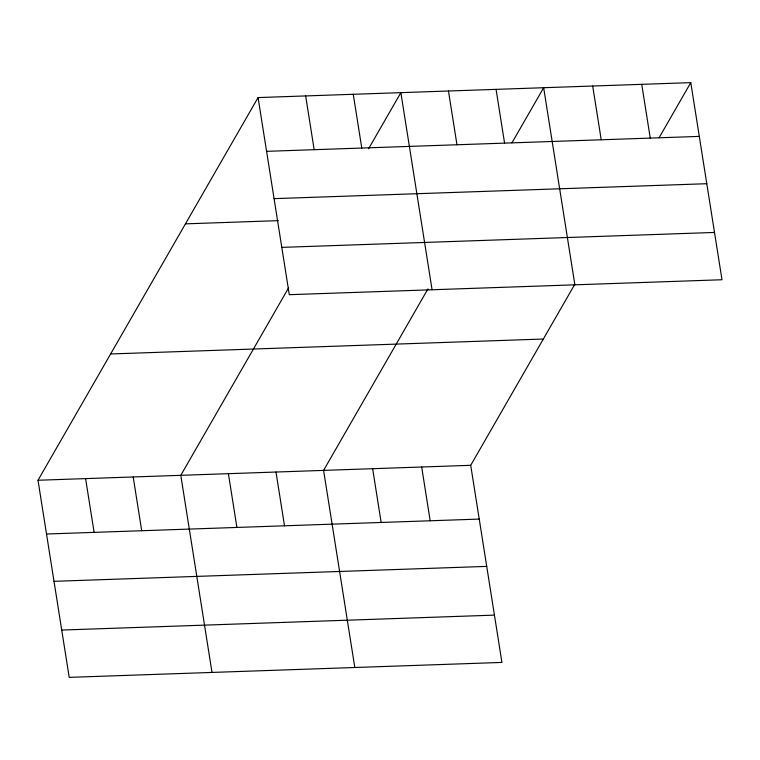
<?xml version="1.0" encoding="UTF-8"?>
<svg xmlns="http://www.w3.org/2000/svg" width="760" height="760" viewBox="0 0 760 760"><rect width="100%" height="100%" fill="white"/><g stroke="black" fill="none" stroke-linecap="round" stroke-linejoin="round"><path stroke-width="1.14" d="M574.512 284.82L470.715 465.31L501.933 662.425L69.217 677.359L38 480.253L258.067 97.574L690.783 82.64L722 279.747L289.284 294.69L258.067 97.574M288.562 287.926L180.794 475.323L212.011 672.438M368.581 148.77L400.862 92.644L432.079 289.76M427.956 288.914L323.589 470.392L354.815 667.508M511.955 142.842L543.656 87.713L574.873 284.829M659.082 137.759L690.783 82.64M266.579 151.335L699.295 136.401M274.075 198.645L706.79 183.711M185.44 223.858L278.322 220.647M281.789 247.38L714.505 232.446M110.618 353.97L543.333 339.026M38 480.253L470.715 465.31M46.512 534.014L479.227 519.08M54.008 581.324L486.723 566.39M61.731 630.059L494.447 615.125M641.734 84.331L650.256 138.092M592.695 86.022L601.217 139.792M496.061 89.357L504.573 143.127M448.457 91.001L456.978 144.77M421.676 467.01L430.188 520.771M353.257 94.287L361.779 148.057M372.637 468.702L381.149 522.471M305.662 95.931L314.174 149.691M275.994 472.036L284.506 525.806M228.399 473.68L236.911 527.45M133.2 476.966L141.711 530.727M85.595 478.61L94.116 532.37"/></g></svg>
